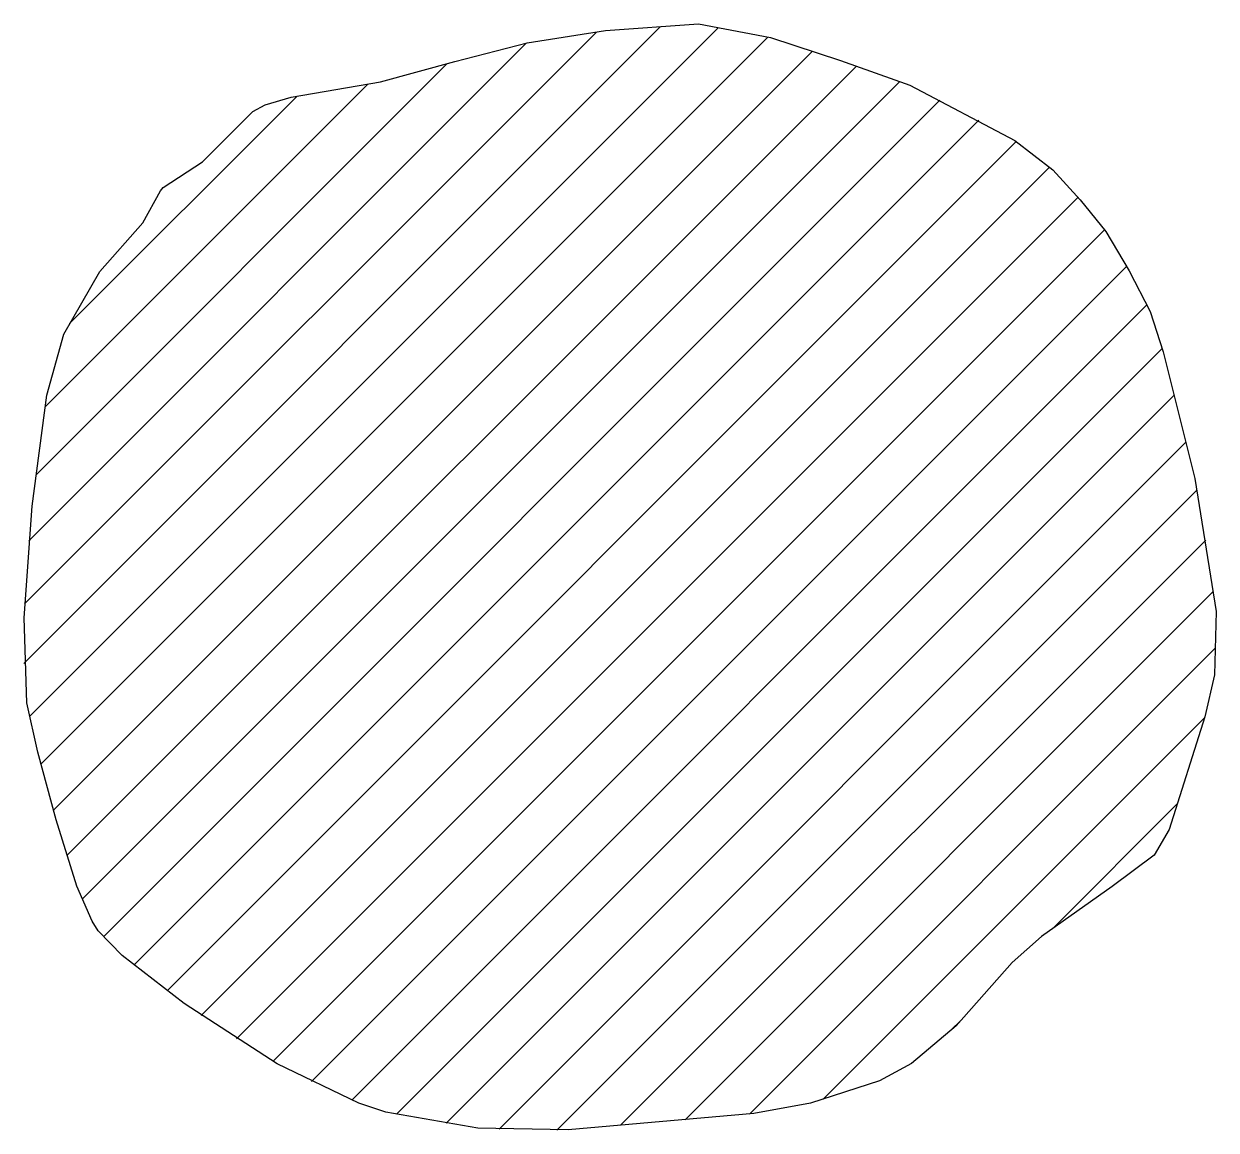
# Model space of a CAD drawing. Extents: x 2.69 to 5.27, y 3.34 to 5.73.
import ezdxf

# ---------------------------------------------------------------- set-up
doc = ezdxf.new("R2010")
doc.units = 0
doc.header["$LTSCALE"] = 10
doc.layers.add('Layer_1', color=7, linetype='CONTINUOUS')

msp = doc.modelspace()

# ---------------------------------------------------------------- linework, layer by layer
at = {"layer": 'Layer_1', "color": 7, "linetype": 'CONTINUOUS'}
for p, q in [((2.6936, 4.3483), (4.0716, 5.7263)), ((2.6951, 4.477), (3.9326, 5.7145)), ((2.7057, 4.2331), (4.1966, 5.7239)), ((2.7309, 4.131), (4.3034, 5.7035)), ((2.7046, 4.6138), (3.7816, 5.6908)), ((2.758, 4.0308), (4.4001, 5.6729)), ((2.7207, 4.7572), (3.6091, 5.6456)), ((2.7875, 3.933), (4.4954, 5.6409)), ((2.7403, 4.9041), (3.437, 5.6008)), ((2.8205, 3.8387), (4.5893, 5.6075)), ((2.7925, 5.0836), (3.2843, 5.5753)), ((2.8666, 3.7575), (4.6763, 5.5672)), ((2.9325, 3.6962), (4.7602, 5.5239)), ((3.0043, 3.6407), (4.8411, 5.4775)), ((3.0773, 3.5864), (4.9132, 5.4224)), ((3.1542, 3.536), (4.975, 5.3568)), ((3.2331, 3.4876), (5.0321, 5.2867)), ((3.3164, 3.4436), (5.0799, 5.2072)), ((3.4033, 3.4033), (5.124, 5.124)), ((3.4999, 3.3726), (5.1573, 5.03)), ((3.6077, 3.3531), (5.1831, 4.9286)), ((3.7225, 3.3407), (5.2085, 4.8267)), ((3.8474, 3.3383), (5.2324, 4.7233)), ((3.9852, 3.3488), (5.2513, 4.6149)), ((4.1247, 3.361), (5.2677, 4.504)), ((4.2641, 3.3732), (5.2718, 4.3809)), ((4.4234, 3.4052), (5.2483, 4.2301)), ((4.9219, 3.7764), (5.1898, 4.0443)), ((4.7029, 3.5573), (4.7185, 3.573))]:
    msp.add_line(p, q, dxfattribs=at)
at = {"layer": 'Layer_1', "color": 7, "linetype": 'CONTINUOUS', "flags": 128}
msp.add_lwpolyline([(2.724, 4.1564), (2.7, 4.2628), (2.6941, 4.4472), (2.712, 4.6886), (2.7437, 4.929), (2.7801, 5.0608), (2.8583, 5.1966), (2.9512, 5.3014), (2.9893, 5.3709), (2.9952, 5.3781), (3.0801, 5.4333), (3.1894, 5.5423), (3.2158, 5.5567), (3.2722, 5.5734), (3.4657, 5.6065), (3.6263, 5.6505), (3.7828, 5.6911), (3.9525, 5.7177), (4.1534, 5.7322), (4.3094, 5.7024), (4.461, 5.6532), (4.611, 5.5998), (4.8384, 5.4796), (4.9208, 5.4166), (4.9798, 5.3515), (5.035, 5.2831), (5.0857, 5.1974), (5.1315, 5.1095), (5.1596, 5.0228), (5.2281, 4.7484), (5.274, 4.4604), (5.2703, 4.3236), (5.2492, 4.2328), (5.1723, 3.9888), (5.1397, 3.9335), (5.0491, 3.8654), (4.8963, 3.7571), (4.8322, 3.7011), (4.7111, 3.5643), (4.6146, 3.4827), (4.5457, 3.4451), (4.3964, 3.3964), (4.2736, 3.374), (3.8716, 3.3389), (3.6758, 3.3427), (3.477, 3.3771), (3.4184, 3.397), (3.242, 3.4821), (3.0409, 3.6124), (2.9064, 3.7165), (2.8547, 3.7698), (2.8418, 3.7905), (2.8082, 3.8663), (2.7638, 4.0095), (2.724, 4.1564)], close=True, dxfattribs=at)

doc.saveas('drawing.dxf')
